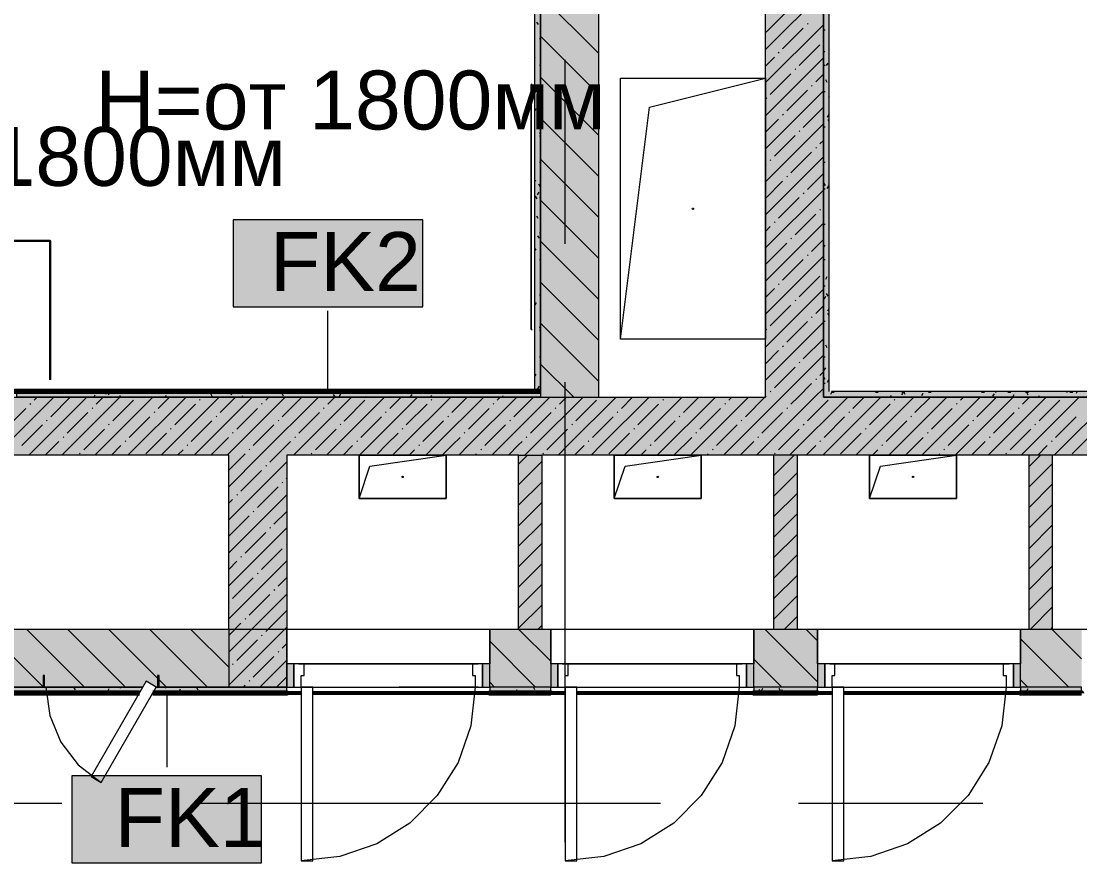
# Model space of a CAD drawing. Header units: millimetres. Extents: x -3817 to 677485, y -22715 to 103890.
# Drawn here: x 55028 to 58677, y 12205 to 15108 of the extents above; entities that cross this region are included whole.
import ezdxf

# ---------------------------------------------------------------- set-up
doc = ezdxf.new("R2010")
doc.units = ezdxf.units.MM
doc.layers.add('PDF _Геометрия', color=7, linetype='Continuous', true_color=0x1d1d1d)
doc.layers.add('PDF _Сплошная заливка', color=7, linetype='Continuous', true_color=0xffffff)
doc.layers.add('PDF _Текст', color=7, linetype='Continuous')
doc.styles.add('PDF GOST-Common', font='arial.ttf')

msp = doc.modelspace()

# ---------------------------------------------------------------- hatches: boundary and pattern name
at = {"layer": 'PDF _Сплошная заливка', "transparency": 33554559}
h = msp.add_hatch(color=256, dxfattribs=at)
h.paths.add_polyline_path([(57813.3, 13811.3), (57813.3, 17815.1), (57801.3, 17815.1), (57801.3, 17785.1), (57793.3, 17785.1), (57793.3, 13811.3)], flags=0)
h.paths.add_polyline_path([(57813.3, 18915.1), (57813.3, 20491.3), (57793.3, 20491.3), (57793.6, 18945.1), (57801.3, 18945.1), (57801.3, 18915.1)], flags=0)
h = msp.add_hatch(color=256, dxfattribs=at)
h.paths.add_polyline_path([(56742.5, 13611.3), (60403.3, 13611.3), (60403.3, 13811.3), (57203.2, 13811.3), (57203.2, 13646.4), (56143.2, 13646.4), (56143.2, 13811.3), (55003.3, 13811.3), (55003.3, 13611.3), (56330.8, 13611.3)], flags=0)
h.paths.add_polyline_path([(53951.9, 13611.3), (54403.3, 13611.3), (54403.3, 13811.3), (53951.9, 13811.3)], flags=0)
for points in [[(56818.5, 13811.3), (56818.5, 13831.3), (56143.2, 13831.3), (56143.2, 13811.3), (56330.8, 13811.3)], [(55743.3, 12811.3), (55943.3, 12811.3), (55943.3, 13611.3), (55743.3, 13611.3), (55743.3, 12891.4)], [(56742.5, 13011.4), (56822.5, 13011.4), (56822.5, 13611.3), (56742.5, 13611.3), (56742.5, 13450.1)], [(57622.5, 13011.4), (57702.5, 13011.4), (57702.5, 13611.3), (57622.5, 13611.3), (57622.5, 13450.1)], [(58502.5, 13011.4), (58582.5, 13011.4), (58582.5, 13611.3), (58502.5, 13611.3), (58502.5, 13450.1)]]:
    msp.add_hatch(color=256, dxfattribs=at).paths.add_polyline_path(points)
h = msp.add_hatch(color=256, dxfattribs=at)
h.paths.add_polyline_path([(58473.3, 12811.3), (58683.3, 12811.3), (58683.3, 13011.4), (58473.3, 13011.4), (58473.3, 12891.4)], flags=0)
h.paths.add_polyline_path([(55103.3, 12811.3), (55103.3, 12851.3), (55108.3, 12851.3), (55108.3, 12811.3), (55447.1, 12811.3), (55458.6, 12831.3), (55493.3, 12811.3), (55498.3, 12811.3), (55498.3, 12851.3), (55503.3, 12851.3), (55503.3, 12811.3), (55743.3, 12811.3), (55743.3, 13011.4), (52153.3, 13011.4), (52153.3, 12811.3), (53362, 12811.3)], flags=0)
h.paths.add_polyline_path([(56853.3, 12811.3), (56853.3, 13011.4), (56643.3, 13011.4), (56643.3, 12811.3)], flags=0)
h.paths.add_polyline_path([(57553.3, 12811.3), (57773.3, 12811.3), (57773.3, 13011.4), (57553.3, 13011.4), (57553.3, 12891.4)], flags=0)
h = msp.add_hatch(color=256, dxfattribs=at)
h.paths.add_polyline_path([(56643.3, 12791.4), (56853.3, 12791.4), (56853.3, 12811.3), (56643.3, 12811.3)], flags=0)
h.paths.add_polyline_path([(53362, 12791.4), (55435.5, 12791.4), (55447.1, 12811.3), (51953.3, 12811.3), (51953.3, 12791.4)], flags=0)
h.paths.add_polyline_path([(55943.3, 12791.4), (55943.3, 12811.3), (55493.3, 12811.3), (55481.7, 12791.4), (55493.3, 12791.4)], flags=0)
h.paths.add_polyline_path([(57553.3, 12791.4), (57773.3, 12791.4), (57773.3, 12811.3), (57553.3, 12811.3)], flags=0)
h.paths.add_polyline_path([(61403.3, 12791.4), (61403.3, 12811.3), (61353.3, 12811.3), (61341.7, 12791.4), (61353.3, 12791.4)], flags=0)
h.paths.add_polyline_path([(58683.3, 12791.4), (58683.3, 12811.3), (58473.3, 12811.3), (58473.3, 12791.4)], flags=0)
h.paths.add_polyline_path([(61295.5, 12791.4), (61307.1, 12811.3), (59383.3, 12811.3), (59383.3, 12791.4), (61128.6, 12791.4)], flags=0)

# ---------------------------------------------------------------- linework, layer by layer
at = {"layer": 'PDF _Геометрия', "color": 9, "lineweight": 9, "true_color": 0xc0c0c0}
for points in [[(55003.3, 13811.3), (56143.2, 13811.3), (56818.5, 13811.3), (56143.2, 13811.3), (55013.3, 13811.3), (55013.3, 13831.3), (56143.2, 13831.3), (56798.5, 13831.3), (56798.5, 16326.3), (56798.5, 17715.1), (56798.5, 17735.1), (57573.3, 17735.1), (57573.3, 17815.1), (57585.3, 17815.1)], [(66383.3, 13811.3), (61003.3, 13811.3), (61003.3, 13831.3), (61003.3, 14211.3), (60403.3, 14211.3), (60403.3, 13831.3), (60403.3, 13811.3), (57813.3, 13811.3), (57793.3, 13811.3), (57793.3, 17785.1), (57793.3, 17731.3), (57593.3, 17731.3), (57593.3, 17785.1), (57593.3, 17731.3), (57793.3, 17731.3), (57793.3, 13811.3), (60403.3, 13811.3), (60403.3, 13611.3), (59583.3, 13611.3), (59583.3, 13011.4), (60803.3, 13011.4), (60803.3, 13611.3)], [(60375.3, 13831.3), (57821.3, 13831.3)], [(55435.5, 12791.4), (51953.3, 12791.4), (51933.3, 12791.4), (51933.3, 13250.9), (51933.3, 13601.4), (51953.3, 13601.4), (51953.3, 13250.9), (51953.3, 13611.3), (50511.2, 13611.3)], [(58683.3, 12811.3), (58473.3, 12811.3), (58473.3, 13011.4), (58502.5, 13011.4), (58502.5, 13611.3), (57702.5, 13611.3), (57702.5, 13011.4), (57773.3, 13011.4), (57773.3, 12811.3), (57553.3, 12811.3), (57553.3, 13011.4), (57622.5, 13011.4), (57622.5, 13611.3), (56822.5, 13611.3), (56822.5, 13011.4), (56853.3, 13011.4), (56853.3, 12811.3), (56643.3, 12811.3), (56643.3, 13011.4), (56742.5, 13011.4), (56742.5, 13611.3), (55943.3, 13611.3), (55943.3, 13011.4), (55943.3, 12891.4)], [(59383.3, 13611.3), (58582.5, 13611.3), (58582.5, 13011.4), (58683.3, 13011.4)], [(55103.3, 13011.4), (55503.3, 13011.4)], [(55481.7, 12791.4), (55943.3, 12791.4), (55943.3, 12811.3), (55493.3, 12811.3), (55743.3, 12811.3), (55943.3, 12811.3), (55943.3, 13011.4), (56643.3, 13011.4), (56643.3, 12891.4)], [(56853.3, 12891.4), (56853.3, 13011.4), (57553.3, 13011.4), (57553.3, 12891.4)], [(57773.3, 12891.4), (57773.3, 13011.4), (58473.3, 13011.4), (58473.3, 12891.4)], [(56593.3, 12811.3), (56330.8, 12811.3)]]:
    msp.add_lwpolyline(points, dxfattribs=at)
at = {"layer": 'PDF _Геометрия', "color": 7, "lineweight": 9}
for points in [[(57813.3, 13831.3), (57813.3, 17815.1)], [(56818.5, 13832.3), (56818.5, 16326.3), (56818.5, 13831.3), (56818.5, 13811.3), (57018.5, 13811.3)], [(57093.3, 14011.3), (57193.3, 14811.3), (57593.3, 14911.3)], [(56785.5, 14044.9), (56785.5, 14889.9), (56785.5, 14044.9)], [(56785.5, 14074.9), (56785.5, 14859.9), (56785.5, 14074.9)], [(56085.3, 13831.8), (56085.3, 14108.6)], [(56789.5, 14044.9), (56785.5, 14044.9), (56789.5, 14044.9)], [(56192.5, 13461.3), (56230, 13573.8), (56492.5, 13611.3)], [(56742.5, 13611.3), (56822.5, 13611.3)], [(57072.5, 13461.3), (57110, 13573.8), (57372.5, 13611.3)], [(57702.5, 13611.3), (57622.5, 13611.3)], [(57952.5, 13461.3), (57990, 13573.8), (58252.5, 13611.3)], [(58582.5, 13611.3), (58502.5, 13611.3)], [(55743.3, 13011.4), (55743.3, 12811.3)], [(56742.5, 13011.4), (56822.5, 13011.4)], [(57622.5, 13011.4), (57702.5, 13011.4)], [(58502.5, 13011.4), (58582.5, 13011.4)], [(55529.4, 12790.8), (55529.4, 12535)]]:
    msp.add_lwpolyline(points, dxfattribs=at)
at = {"layer": 'PDF _Геометрия', "color": 9, "lineweight": 9, "true_color": 0xc0c0c0}
for points in [[(57018.5, 16326.3), (57018.5, 13811.3), (57203.2, 13811.3), (57593.3, 13811.3), (57593.3, 17531.3), (57018.5, 17531.3)], [(55743.3, 13011.4), (55743.3, 13611.3), (54603.3, 13611.3), (54603.3, 13011.4)], [(55447.1, 12811.3), (51953.3, 12811.3), (51953.3, 13250.9), (51953.3, 12811.3), (52153.3, 12811.3)], [(56853.3, 12811.3), (56643.3, 12811.3), (56643.3, 12791.4), (56853.3, 12791.4)], [(57773.3, 12811.3), (57553.3, 12811.3), (57553.3, 12791.4), (57773.3, 12791.4)], [(58683.3, 12811.3), (58473.3, 12811.3), (58473.3, 12791.4), (58683.3, 12791.4)]]:
    msp.add_lwpolyline(points, close=True, dxfattribs=at)
at = {"layer": 'PDF _Геометрия', "lineweight": 9}
for points in [[(57018.5, 14998.2), (56818.5, 15198.2)], [(57593.3, 15010.2), (57793.3, 15210.2)], [(57595.8, 15069.8), (57667.1, 15141.1)], [(57593.3, 14896.2), (57793.3, 15096.2)], [(57652.8, 15012.8), (57724.1, 15084)], [(57738.3, 15098.3), (57740.7, 15100.7)], [(57018.5, 14856.8), (56818.5, 15056.8)], [(57638.5, 14998.5), (57640.9, 15000.9)], [(57709.8, 14955.7), (57781.1, 15027)], [(57593.3, 14953.2), (57624.3, 14984.2)], [(57593.3, 14782.1), (57793.3, 14982.1)], [(57610, 14855.9), (57681.3, 14927.2)], [(57695.6, 14941.5), (57697.9, 14943.8)], [(57018.5, 14715.4), (56818.5, 14915.4)], [(57766.9, 14898.7), (57793.3, 14925.1)], [(57593.3, 14668.1), (57793.3, 14868.1)], [(57667.1, 14798.9), (57738.3, 14870.2)], [(57752.6, 14884.5), (57755, 14886.8)], [(57595.8, 14841.7), (57598.2, 14844.1)], [(57652.8, 14784.7), (57655.2, 14787)], [(57724.1, 14741.9), (57793.3, 14811.1)], [(57018.5, 14574), (56818.5, 14774)], [(57593.3, 14725.1), (57638.5, 14770.4)], [(57593.3, 14554), (57793.3, 14754)], [(57624.3, 14642.1), (57695.6, 14713.4)], [(57709.8, 14727.6), (57712.2, 14730)], [(57766.9, 14670.6), (57769.2, 14673)], [(57781.1, 14684.9), (57793.3, 14697)], [(57593.3, 14440), (57793.3, 14640)], [(57681.3, 14585.1), (57752.6, 14656.4)], [(57018.5, 14432.6), (56818.5, 14632.6)], [(57593.3, 14611.1), (57595.8, 14613.6)], [(57610, 14627.8), (57612.4, 14630.2)], [(57667.1, 14570.8), (57669.4, 14573.2)], [(57738.3, 14528), (57793.3, 14583)], [(57593.3, 14497), (57652.8, 14556.6)], [(57593.3, 14325.9), (57793.3, 14525.9)], [(57018.5, 14291.1), (56818.5, 14491.1)], [(57638.5, 14428.3), (57709.8, 14499.5)], [(57724.1, 14513.8), (57726.5, 14516.2)], [(57781.1, 14456.8), (57783.5, 14459.1)], [(57624.3, 14414), (57626.7, 14416.4)], [(57695.6, 14371.2), (57766.9, 14442.5)], [(57593.3, 14211.9), (57793.3, 14411.9)], [(57593.3, 14383), (57610, 14399.7)], [(57018.5, 14149.7), (56818.5, 14349.7)], [(57595.8, 14271.4), (57667.1, 14342.7)], [(57681.3, 14357), (57683.7, 14359.3)], [(57752.6, 14314.2), (57793.3, 14354.9)], [(57593.3, 14097.8), (57793.3, 14297.8)], [(57652.8, 14214.4), (57724.1, 14285.7)], [(57738.3, 14299.9), (57740.7, 14302.3)], [(57018.5, 14008.3), (56818.5, 14208.3)], [(57638.5, 14200.2), (57640.9, 14202.5)], [(57709.8, 14157.4), (57781.1, 14228.7)], [(57593.3, 14154.9), (57624.3, 14185.9)], [(57593.3, 13983.8), (57793.3, 14183.8)], [(57610, 14057.6), (57681.3, 14128.9)], [(57695.6, 14143.1), (57697.9, 14145.5)], [(57766.9, 14100.4), (57793.3, 14126.8)], [(57752.6, 14086.1), (57755, 14088.5)], [(57018.5, 13866.9), (56818.5, 14066.9)], [(57593.3, 13869.7), (57793.3, 14069.7)], [(57667.1, 14000.6), (57738.3, 14071.9)], [(57595.8, 14043.3), (57598.2, 14045.7)], [(57652.8, 13986.3), (57655.2, 13988.7)], [(57724.1, 13943.5), (57793.3, 14012.7)], [(57448.9, 13611.3), (57648.9, 13811.3), (57793.3, 13955.7)], [(57593.3, 13926.8), (57638.5, 13972.1)], [(56932.6, 13811.3), (56818.5, 13925.4)], [(57624.3, 13843.8), (57695.6, 13915)], [(57709.8, 13929.3), (57712.2, 13931.7)], [(57766.9, 13872.3), (57769.2, 13874.6)], [(57781.1, 13886.5), (57793.3, 13898.7)], [(57563, 13611.3), (57763, 13811.3), (57793.3, 13841.6)], [(57610, 13829.5), (57612.4, 13831.9)], [(57681.3, 13786.7), (57705.9, 13811.3), (57752.6, 13858)], [(54939.8, 13611.3), (55003.3, 13674.8), (55139.8, 13811.3)], [(55053.9, 13611.3), (55253.9, 13811.3)], [(55072.4, 13801), (55082.8, 13811.3)], [(55129.5, 13744), (55196.9, 13811.3)], [(55167.9, 13611.3), (55367.9, 13811.3)], [(55282, 13611.3), (55482, 13811.3)], [(55286.3, 13786.7), (55310.9, 13811.3)], [(55343.3, 13729.7), (55414.6, 13801)], [(55396, 13611.3), (55596, 13811.3)], [(55500.1, 13772.5), (55539, 13811.3)], [(55510.1, 13611.3), (55710.1, 13811.3)], [(55624.1, 13611.3), (55824.1, 13811.3)], [(55642.7, 13801), (55645.1, 13803.4)], [(55714, 13758.2), (55767.1, 13811.3)], [(55738.2, 13611.3), (55938.2, 13811.3)], [(55743.3, 13502.4), (55852.2, 13611.3), (56052.2, 13811.3)], [(55870.8, 13801), (55881.2, 13811.3)], [(55927.8, 13744), (55995.2, 13811.3)], [(55966.3, 13611.3), (56143.2, 13788.3), (56166.3, 13811.3)], [(56080.3, 13611.3), (56143.2, 13674.3), (56280.3, 13811.3)], [(56084.6, 13786.7), (56109.2, 13811.3)], [(56141.7, 13729.7), (56143.2, 13731.3), (56212.9, 13801)], [(56194.4, 13611.3), (56229.4, 13646.4), (56394.4, 13811.3)], [(56298.5, 13772.5), (56337.3, 13811.3)], [(56308.4, 13611.3), (56343.4, 13646.4), (56508.4, 13811.3)], [(56422.5, 13611.3), (56457.5, 13646.4), (56622.5, 13811.3)], [(56441, 13801), (56443.4, 13803.4)], [(56512.3, 13758.2), (56565.4, 13811.3)], [(56536.5, 13611.3), (56571.5, 13646.4), (56736.5, 13811.3)], [(56650.6, 13611.3), (56685.6, 13646.4), (56850.6, 13811.3)], [(56669.1, 13801), (56679.5, 13811.3)], [(56726.2, 13744), (56793.5, 13811.3)], [(56764.6, 13611.3), (56799.6, 13646.4), (56964.6, 13811.3)], [(56878.7, 13611.3), (56913.7, 13646.4), (57078.7, 13811.3)], [(56883, 13786.7), (56907.6, 13811.3)], [(56940, 13729.7), (57011.3, 13801)], [(56992.7, 13611.3), (57027.7, 13646.4), (57192.7, 13811.3)], [(57096.8, 13772.5), (57135.7, 13811.3)], [(57106.8, 13611.3), (57141.8, 13646.4), (57203.2, 13707.8), (57306.8, 13811.3)], [(57220.8, 13611.3), (57420.8, 13811.3)], [(57239.4, 13801), (57241.7, 13803.4)], [(57310.7, 13758.2), (57363.8, 13811.3)], [(57334.9, 13611.3), (57534.9, 13811.3)], [(57467.5, 13801), (57477.8, 13811.3)], [(57524.5, 13744), (57591.9, 13811.3)], [(57593.3, 13812.7), (57595.8, 13815.2)], [(57677, 13611.3), (57877, 13811.3)], [(57738.3, 13729.7), (57809.6, 13801)], [(57791.1, 13611.3), (57991.1, 13811.3)], [(57895.2, 13772.5), (57934, 13811.3)], [(57905.1, 13611.3), (58105.1, 13811.3)], [(58019.2, 13611.3), (58219.2, 13811.3)], [(58037.7, 13801), (58040.1, 13803.4)], [(58109, 13758.2), (58162.1, 13811.3)], [(58133.2, 13611.3), (58333.2, 13811.3)], [(58247.3, 13611.3), (58447.3, 13811.3)], [(58265.8, 13801), (58276.2, 13811.3)], [(58322.8, 13744), (58390.2, 13811.3)], [(58361.3, 13611.3), (58561.3, 13811.3)], [(58475.4, 13611.3), (58675.4, 13811.3)], [(58479.7, 13786.7), (58504.3, 13811.3)], [(58536.7, 13729.7), (58608, 13801)], [(58589.4, 13611.3), (58789.4, 13811.3)], [(54972.6, 13701.2), (55003.3, 13731.8), (55043.9, 13772.5)], [(55058.2, 13786.7), (55060.6, 13789.1)], [(55272, 13772.5), (55274.4, 13774.8)], [(55485.9, 13758.2), (55488.2, 13760.6)], [(55557.2, 13715.4), (55628.4, 13786.7)], [(55771, 13701.2), (55842.3, 13772.5)], [(55856.5, 13786.7), (55858.9, 13789.1)], [(56070.4, 13772.5), (56072.7, 13774.8)], [(56284.2, 13758.2), (56286.6, 13760.6)], [(56355.5, 13715.4), (56426.8, 13786.7)], [(56569.3, 13701.2), (56640.6, 13772.5)], [(56654.9, 13786.7), (56657.2, 13789.1)], [(56868.7, 13772.5), (56871.1, 13774.8)], [(57082.6, 13758.2), (57084.9, 13760.6)], [(57153.8, 13715.4), (57203.2, 13764.8), (57225.1, 13786.7)], [(57367.7, 13701.2), (57439, 13772.5)], [(57453.2, 13786.7), (57455.6, 13789.1)], [(57667.1, 13772.5), (57669.4, 13774.8)], [(57880.9, 13758.2), (57883.3, 13760.6)], [(57952.2, 13715.4), (58023.5, 13786.7)], [(58166, 13701.2), (58237.3, 13772.5)], [(58251.6, 13786.7), (58253.9, 13789.1)], [(58465.4, 13772.5), (58467.8, 13774.8)], [(55115.2, 13729.7), (55117.6, 13732.1)], [(55186.5, 13686.9), (55257.8, 13758.2)], [(55400.3, 13672.7), (55471.6, 13744)], [(55614.2, 13658.4), (55685.5, 13729.7)], [(55699.7, 13744), (55702.1, 13746.3)], [(55913.6, 13729.7), (55915.9, 13732.1)], [(55984.8, 13686.9), (56056.1, 13758.2)], [(56198.7, 13672.7), (56270, 13744)], [(56412.5, 13658.4), (56483.8, 13729.7)], [(56498.1, 13744), (56500.4, 13746.3)], [(56711.9, 13729.7), (56714.3, 13732.1)], [(56783.2, 13686.9), (56854.5, 13758.2)], [(56997, 13672.7), (57068.3, 13744)], [(57210.9, 13658.4), (57282.1, 13729.7)], [(57296.4, 13744), (57298.8, 13746.3)], [(57510.2, 13729.7), (57512.6, 13732.1)], [(57581.5, 13686.9), (57652.8, 13758.2)], [(57795.4, 13672.7), (57866.6, 13744)], [(58009.2, 13658.4), (58080.5, 13729.7)], [(58094.7, 13744), (58097.1, 13746.3)], [(58308.6, 13729.7), (58311, 13732.1)], [(58379.9, 13686.9), (58451.1, 13758.2)], [(58593.7, 13672.7), (58665, 13744)], [(55029.7, 13644.2), (55101, 13715.4)], [(55243.5, 13629.9), (55314.8, 13701.2)], [(55329.1, 13715.4), (55331.4, 13717.8)], [(55457.4, 13615.7), (55528.6, 13686.9)], [(55542.9, 13701.2), (55545.3, 13703.6)], [(55756.7, 13686.9), (55759.1, 13689.3)], [(55828, 13644.2), (55899.3, 13715.4)], [(56041.9, 13629.9), (56113.1, 13701.2)], [(56127.4, 13715.4), (56129.8, 13717.8)], [(56255.7, 13615.7), (56286.4, 13646.4), (56327, 13686.9)], [(56341.2, 13701.2), (56343.6, 13703.6)], [(56555.1, 13686.9), (56557.5, 13689.3)], [(56626.4, 13644.2), (56628.5, 13646.4), (56697.6, 13715.4)], [(56840.2, 13629.9), (56856.6, 13646.4), (56911.5, 13701.2)], [(56925.7, 13715.4), (56928.1, 13717.8)], [(57054, 13615.7), (57084.7, 13646.4), (57125.3, 13686.9)], [(57139.6, 13701.2), (57142, 13703.6)], [(57353.4, 13686.9), (57355.8, 13689.3)], [(57424.7, 13644.2), (57496, 13715.4)], [(57638.5, 13629.9), (57709.8, 13701.2)], [(57724.1, 13715.4), (57726.5, 13717.8)], [(57852.4, 13615.7), (57923.7, 13686.9)], [(57937.9, 13701.2), (57940.3, 13703.6)], [(58151.8, 13686.9), (58154.1, 13689.3)], [(58223.1, 13644.2), (58294.3, 13715.4)], [(58436.9, 13629.9), (58508.2, 13701.2)], [(58522.4, 13715.4), (58524.8, 13717.8)], [(58650.7, 13615.7), (58722, 13686.9)], [(55110.9, 13611.3), (55158, 13658.4)], [(55172.2, 13672.7), (55174.6, 13675)], [(55386.1, 13658.4), (55388.4, 13660.8)], [(55681.2, 13611.3), (55742.5, 13672.7)], [(55885, 13587.1), (55909.2, 13611.3), (55956.3, 13658.4)], [(55970.6, 13672.7), (55973, 13675)], [(56184.4, 13658.4), (56186.8, 13660.8)], [(56479.5, 13611.3), (56514.5, 13646.4), (56540.8, 13672.7)], [(56707.6, 13611.3), (56742.6, 13646.4), (56754.7, 13658.4)], [(56768.9, 13672.7), (56771.3, 13675)], [(56982.8, 13658.4), (56985.1, 13660.8)], [(57277.8, 13611.3), (57339.2, 13672.7)], [(57505.9, 13611.3), (57553, 13658.4)], [(57567.3, 13672.7), (57569.6, 13675)], [(57781.1, 13658.4), (57783.5, 13660.8)], [(58076.2, 13611.3), (58137.5, 13672.7)], [(58304.3, 13611.3), (58351.4, 13658.4)], [(58365.6, 13672.7), (58368, 13675)], [(58579.5, 13658.4), (58581.8, 13660.8)], [(55229.3, 13615.7), (55231.6, 13618)], [(55339, 13611.3), (55371.8, 13644.2)], [(55567.1, 13611.3), (55585.7, 13629.9)], [(55599.9, 13644.2), (55602.3, 13646.5)], [(55743.3, 13559.4), (55795.2, 13611.3), (55799.5, 13615.7)], [(55813.8, 13629.9), (55816.1, 13632.3)], [(56027.6, 13615.7), (56030, 13618)], [(56137.3, 13611.3), (56170.2, 13644.2)], [(56365.4, 13611.3), (56384, 13629.9)], [(56398.3, 13644.2), (56400.4, 13646.4), (56400.6, 13646.5)], [(56593.5, 13611.3), (56597.9, 13615.7)], [(56612.1, 13629.9), (56614.5, 13632.3)], [(56825.9, 13615.7), (56828.3, 13618)], [(56935.7, 13611.3), (56968.5, 13644.2)], [(57163.8, 13611.3), (57182.4, 13629.9)], [(57196.6, 13644.2), (57198.8, 13646.4), (57199, 13646.5)], [(57391.9, 13611.3), (57396.2, 13615.7)], [(57410.5, 13629.9), (57412.8, 13632.3)], [(57624.3, 13615.7), (57626.7, 13618)], [(57734, 13611.3), (57766.9, 13644.2)], [(57962.1, 13611.3), (57980.7, 13629.9)], [(57995, 13644.2), (57997.3, 13646.5)], [(58190.2, 13611.3), (58194.5, 13615.7)], [(58208.8, 13629.9), (58211.2, 13632.3)], [(58422.6, 13615.7), (58425, 13618)], [(58532.4, 13611.3), (58565.2, 13644.2)], [(55743.3, 13388.3), (55943.3, 13588.3)], [(56742.5, 13580), (56773.8, 13611.3)], [(56742.5, 13509.3), (56822.5, 13589.3)], [(57622.5, 13540.8), (57693.1, 13611.3)], [(58502.5, 13572.3), (58541.6, 13611.3)], [(58502.5, 13501.5), (58582.5, 13581.5)], [(55785.2, 13487.3), (55856.5, 13558.6)], [(55870.8, 13572.9), (55873.2, 13575.3)], [(57622.5, 13470.1), (57702.5, 13550.1)], [(55927.8, 13515.9), (55930.2, 13518.2)], [(55942.1, 13530.1), (55943.3, 13531.3)], [(56742.5, 13438.6), (56822.5, 13518.6)], [(58502.5, 13430.8), (58582.5, 13510.8)], [(55743.3, 13274.3), (55943.3, 13474.3)], [(55771, 13473.1), (55773.4, 13475.5)], [(55842.3, 13430.3), (55913.6, 13501.6)], [(57622.5, 13399.4), (57702.5, 13479.4)], [(55743.3, 13445.4), (55756.7, 13458.8)], [(56742.5, 13367.9), (56822.5, 13447.9)], [(58502.5, 13360.1), (58582.5, 13440.1)], [(55743.3, 13331.3), (55813.8, 13401.8)], [(55828, 13416.1), (55830.4, 13418.4)], [(55899.3, 13373.3), (55943.3, 13417.3)], [(57622.5, 13328.6), (57702.5, 13408.6)], [(55743.3, 13160.2), (55943.3, 13360.2)], [(55885, 13359), (55887.4, 13361.4)], [(56742.5, 13297.2), (56822.5, 13377.2)], [(58502.5, 13289.4), (58582.5, 13369.4)], [(55799.5, 13273.5), (55870.8, 13344.8)], [(57622.5, 13257.9), (57702.5, 13337.9)], [(55856.5, 13216.5), (55927.8, 13287.8)], [(55942.1, 13302), (55943.3, 13303.2)], [(56742.5, 13226.5), (56822.5, 13306.5)], [(58502.5, 13218.7), (58582.5, 13298.7)], [(55785.2, 13259.3), (55787.6, 13261.6)], [(57622.5, 13187.2), (57702.5, 13267.2)], [(55743.3, 13046.2), (55943.3, 13246.2)], [(55743.3, 13217.3), (55771, 13245)], [(56742.5, 13155.8), (56822.5, 13235.8)], [(58502.5, 13148), (58582.5, 13228)], [(55756.7, 13116.7), (55828, 13188)], [(55842.3, 13202.2), (55844.6, 13204.6)], [(55913.6, 13159.5), (55943.3, 13189.2)], [(57622.5, 13116.5), (57702.5, 13196.5)], [(55899.3, 13145.2), (55901.7, 13147.6)], [(56742.5, 13085), (56822.5, 13165)], [(58502.5, 13077.3), (58582.5, 13157.3)], [(55743.3, 12932.1), (55943.3, 13132.1)], [(55743.3, 13103.2), (55744.9, 13104.8)], [(55813.8, 13059.7), (55885, 13130.9)], [(57622.5, 13045.8), (57702.5, 13125.8)], [(55870.8, 13002.6), (55942.1, 13073.9)], [(56742.5, 13014.3), (56822.5, 13094.3)], [(58507.3, 13011.4), (58582.5, 13086.6)], [(55743.3, 12989.2), (55785.2, 13031.2)], [(55799.5, 13045.4), (55801.9, 13047.8)], [(57658.8, 13011.4), (57702.5, 13055.1)], [(55103.3, 12812.3), (54904.2, 13011.4)], [(55245.6, 12811.3), (55045.6, 13011.4)], [(55387, 12811.3), (55187, 13011.4)], [(55498.3, 12841.5), (55328.5, 13011.4)], [(55669.9, 12811.3), (55469.9, 13011.4)], [(55743.3, 12879.4), (55611.3, 13011.4)], [(55743.3, 12818.1), (55943.3, 13018.1)], [(56853.3, 12900.8), (56742.7, 13011.4)], [(56810.2, 13011.4), (56822.5, 13023.6)], [(57773.3, 12829.3), (57591.2, 13011.4)], [(57773.3, 12970.7), (57732.6, 13011.4)], [(58578, 13011.4), (58582.5, 13015.9)], [(58683.3, 12909.2), (58581.1, 13011.4)], [(55771, 12902.8), (55842.3, 12974.1)], [(55856.5, 12988.4), (55858.9, 12990.8)], [(55927.8, 12945.6), (55943.3, 12961.1)], [(56801.2, 12811.3), (56643.3, 12969.3)], [(58639.7, 12811.3), (58473.3, 12977.8)], [(55913.6, 12931.4), (55915.9, 12933.7)], [(55756.7, 12888.6), (55759.1, 12891)], [(55828, 12845.8), (55899.3, 12917.1)], [(55850.6, 12811.3), (55943.3, 12904)], [(57649.8, 12811.3), (57553.3, 12907.9)], [(55907.6, 12811.3), (55943.3, 12847)], [(55528.5, 12811.3), (55503.3, 12836.5)], [(55793.5, 12811.3), (55799.5, 12817.3)], [(55813.8, 12831.6), (55816.1, 12833.9)], [(56659.8, 12811.3), (56643.3, 12827.9)], [(58498.3, 12811.3), (58473.3, 12836.4)]]:
    msp.add_lwpolyline(points, dxfattribs=at)
at = {"layer": 'PDF _Геометрия', "color": 253, "lineweight": 9, "true_color": 0x9b9b9b}
for points in [[(56811, 15096.6), (56806, 15105.3)], [(57793.3, 15078.7), (57799.6, 15078.7)], [(56814.1, 15048.2), (56818.5, 15048.2)], [(57797.3, 15005.3), (57793.3, 14998.3)], [(56799.1, 14983.3), (56798.5, 14982.2)], [(57808.5, 14963.7), (57803.4, 14954.9)], [(56814.1, 14956.8), (56818.5, 14956.8)], [(57793.3, 14956.8), (57799.6, 14956.8)], [(57806.2, 14896.9), (57801.2, 14905.6)], [(56806.2, 14873.6), (56801.2, 14864.9)], [(57793.3, 14865.3), (57799.6, 14865.3)], [(56814.1, 14834.9), (56818.5, 14834.9)], [(57813.3, 14850), (57810.5, 14845.3)], [(56802.1, 14805.6), (56798.5, 14799.4)], [(57811.5, 14786), (57806.4, 14777.2)], [(56813.3, 14763.9), (56808.2, 14755.2)], [(57813.3, 14762.8), (57809.4, 14769.6)], [(56814.1, 14712.9), (56818.5, 14712.9)], [(56818.5, 14717.9), (56815.3, 14723.5)], [(57793.3, 14743.4), (57799.6, 14743.4)], [(56814.1, 14621.5), (56818.5, 14621.5)], [(57793.3, 14621.5), (57799.6, 14621.5)], [(56801, 14559.8), (56798.5, 14555.5)], [(56817.3, 14537.1), (56812.3, 14545.8)], [(57793.3, 14530.1), (57799.6, 14530.1)], [(57800.3, 14541.5), (57795.2, 14550.2)], [(57810.4, 14540.2), (57805.3, 14531.5)], [(56806.2, 14495.5), (56801.1, 14504.2)], [(56812.2, 14518.2), (56807.1, 14509.5)], [(56814.1, 14499.6), (56818.5, 14499.6)], [(56818.5, 14468.2), (56818.3, 14467.9)], [(56810.2, 14427.5), (56805.2, 14436.2)], [(57793.3, 14408.1), (57799.6, 14408.1)], [(56814.3, 14359.4), (56809.3, 14368.1)], [(56814.1, 14377.7), (56818.5, 14377.7)], [(56803.2, 14317.8), (56798.5, 14325.8)], [(57798.1, 14336.1), (57793.3, 14327.7)], [(56814.1, 14286.2), (56818.5, 14286.2)], [(57793.3, 14286.2), (57799.6, 14286.2)], [(57805.2, 14226.5), (57800.2, 14217.7)], [(56814.1, 14164.3), (56818.5, 14164.3)], [(57793.3, 14194.8), (57799.6, 14194.8)], [(57809.5, 14159.7), (57804.5, 14168.4)], [(56800.2, 14140.1), (56798.5, 14143)], [(56802.9, 14136.4), (56798.5, 14128.8)], [(57801.1, 14158.4), (57796.1, 14149.7)], [(57812.3, 14116.8), (57807.2, 14108.1)], [(57813.3, 14092.3), (57808.6, 14100.4)], [(56818.5, 14047.4), (56814.5, 14054.4)], [(57793.3, 14072.9), (57799.6, 14072.9)], [(56814.1, 14042.4), (56818.5, 14042.4)], [(57813.3, 14031.3), (57812.7, 14032.3)], [(57806.5, 13982), (57801.5, 13990.7)], [(56814.1, 13950.9), (56818.5, 13950.9)], [(57793.3, 13950.9), (57799.6, 13950.9)], [(57795.4, 13940.4), (57793.3, 13944)], [(57800, 13912.7), (57795, 13904)], [(56801.8, 13890.7), (56798.5, 13885)], [(57799.5, 13872.3), (57794.4, 13881)], [(57811.2, 13871), (57806.1, 13862.3)], [(56805.4, 13826.3), (56802.5, 13831.3), (56800.3, 13835)], [(56813, 13849), (56808, 13840.3)], [(57793.3, 13859.5), (57799.6, 13859.5)], [(55076.8, 13829), (55086.8, 13829)], [(55137.7, 13829), (55147.8, 13829)], [(55221.3, 13826.8), (55218.7, 13831.3)], [(55281.7, 13818), (55277.8, 13811.3)], [(55289.3, 13830.9), (55289.1, 13831.3)], [(55290.1, 13829), (55300.2, 13829)], [(55323.3, 13829.2), (55318.3, 13820.5)], [(55330.9, 13819.8), (55325.9, 13828.5)], [(55371, 13811.3), (55367.6, 13817.3)], [(55381.6, 13829), (55391.6, 13829)], [(55430.2, 13831.3), (55428, 13827.6)], [(55467, 13827.9), (55465, 13831.3)], [(55473, 13829), (55483.1, 13829)], [(55527.4, 13816.9), (55524.2, 13811.3)], [(55595.5, 13812.9), (55594.6, 13811.3)], [(55644.7, 13824.9), (55641, 13831.3)], [(55655.9, 13829), (55666, 13829)], [(55676.5, 13831.3), (55673.7, 13826.5)], [(55686.4, 13813.8), (55681.3, 13822.5)], [(55746.8, 13831.1), (55741.7, 13822.4)], [(55747.3, 13829), (55757.4, 13829)], [(55754.4, 13817.9), (55749.4, 13826.6)], [(55793.3, 13811.3), (55791, 13815.4)], [(55808.3, 13829), (55818.4, 13829)], [(55841.2, 13811.8), (55841, 13811.3)], [(55932.1, 13814.9), (55927.1, 13823.6)], [(55960.7, 13829), (55970.8, 13829)], [(56052.1, 13829), (56062.2, 13829)], [(56109.8, 13811.9), (56104.8, 13820.6)], [(56128.6, 13821.8), (56123.5, 13813.1)], [(56143.6, 13829), (56153.6, 13829)], [(56169.3, 13831.3), (56165.2, 13824.3)], [(56215.7, 13811.3), (56214.4, 13813.5)], [(56274.8, 13831.3), (56274.8, 13831.3)], [(56326.5, 13829), (56336.5, 13829)], [(56374.3, 13820.7), (56369.3, 13812)], [(56417.9, 13829), (56428, 13829)], [(56442.3, 13816.7), (56439.3, 13811.3)], [(56478.9, 13829), (56488.9, 13829)], [(56491.6, 13821.1), (56486.6, 13829.9)], [(56521.2, 13831.3), (56520.6, 13830.3)], [(56591.6, 13831.3), (56588.6, 13826.2)], [(56631.3, 13829), (56641.3, 13829)], [(56688.1, 13815.6), (56685.6, 13811.3)], [(56722.7, 13829), (56732.8, 13829)], [(56756.1, 13811.5), (56756, 13811.3)], [(56814.1, 13829), (56818.5, 13829)], [(57799.5, 13811.3), (57798.5, 13813)], [(57822.3, 13829.4), (57817.3, 13820.7)], [(57820, 13829), (57830, 13829)], [(57972.4, 13829), (57982.4, 13829)], [(58026.4, 13817.2), (58023.1, 13811.3)], [(58068.1, 13828.3), (58063, 13819.6)], [(58063.8, 13829), (58073.9, 13829)], [(58075.7, 13820.6), (58070.6, 13829.3)], [(58136.1, 13824.2), (58131.1, 13815.5)], [(58155.3, 13829), (58165.3, 13829)], [(58338.1, 13829), (58348.2, 13829)], [(58381.8, 13823.1), (58376.8, 13814.4)], [(58389.4, 13825.8), (58386.2, 13831.3)], [(58429.6, 13829), (58439.6, 13829)], [(58449.9, 13819.1), (58445.4, 13811.3)], [(58457.5, 13829.9), (58456.6, 13831.3)], [(58490.5, 13829), (58500.6, 13829)], [(58499.1, 13818.7), (58494.1, 13827.4)], [(58538.6, 13811.3), (58535.7, 13816.3)], [(58635.2, 13826.9), (58632.6, 13831.3)], [(58642.9, 13829), (58653, 13829)], [(58668.1, 13831.3), (58664.2, 13824.5)], [(55214.5, 12802.2), (55209.5, 12811)], [(55369.2, 12811.3), (55366.7, 12807.1)], [(55528.3, 12807.4), (55526, 12811.3)], [(55774, 12808.5), (55772.4, 12811.3)], [(55791.5, 12811.3), (55790.2, 12809)], [(56798.6, 12801.7), (56793.5, 12810.5)], [(55042.7, 12794.6), (55040.9, 12791.4)], [(55115.2, 12791.4), (55115, 12791.6)], [(55168.2, 12792.7), (55178.3, 12792.7)], [(55259.7, 12792.7), (55269.7, 12792.7)], [(55330.1, 12804.6), (55325.1, 12795.9)], [(55351.1, 12792.7), (55361.2, 12792.7)], [(55534.2, 12792.4), (55533.6, 12791.4)], [(55534, 12792.7), (55544, 12792.7)], [(55575.8, 12803.5), (55570.8, 12794.8)], [(55625.4, 12792.7), (55635.5, 12792.7)], [(55637.9, 12800.4), (55632.9, 12809.1)], [(55643.9, 12799.4), (55639.2, 12791.4)], [(55678.3, 12791.4), (55674.5, 12797.9)], [(55686.4, 12792.7), (55696.4, 12792.7)], [(55838.8, 12792.7), (55848.8, 12792.7)], [(55889.6, 12798.3), (55885.6, 12791.4)], [(55930.2, 12792.7), (55940.3, 12792.7)], [(56692.2, 12792.7), (56702.3, 12792.7)], [(56736.5, 12802.1), (56731.5, 12793.4)], [(56804.5, 12798.1), (56800.6, 12791.4)], [(57553.3, 12792.7), (57555.7, 12792.7)], [(57577.4, 12793.9), (57572.4, 12802.6)], [(57583.4, 12805.9), (57578.3, 12797.2)], [(57637.1, 12792.7), (57647.2, 12792.7)], [(57645.5, 12798), (57640.4, 12806.7)], [(57651.4, 12801.8), (57646.4, 12793.1)], [(57684.5, 12791.4), (57682.1, 12795.5)], [(57698.1, 12792.7), (57708.1, 12792.7)], [(58498.3, 12805.6), (58493.2, 12796.9)], [(58521, 12792.7), (58531.1, 12792.7)], [(58612.5, 12792.7), (58622.5, 12792.7)]]:
    msp.add_lwpolyline(points, dxfattribs=at)
at = {"layer": 'PDF _Геометрия', "color": 253, "lineweight": 9, "true_color": 0xaaaaaa}
for points in [[(56903.3, 14339.8), (56903.3, 14974.8)], [(56903.3, 12276), (56903.3, 13863.5)], [(55008.8, 13011.4), (56596.3, 13011.4)], [(57072.6, 13011.4), (57707.6, 13011.4)], [(58183.8, 13011.4), (59771.3, 13011.4)], [(55983.3, 12891.4), (56603.3, 12891.4), (55983.3, 12891.4)], [(56893.3, 12891.4), (57513.3, 12891.4), (56893.3, 12891.4)], [(57815.1, 12891.4), (58433.3, 12891.4), (57815.1, 12891.4)], [(55113.3, 12811.3), (55126.2, 12713), (55164.2, 12621.3), (55224.6, 12542.6), (55303.3, 12482.3)], [(56593.3, 12811.3), (56578.2, 12677.8), (56533.8, 12551), (56462.4, 12437.3), (56367.4, 12342.3), (56253.6, 12270.8), (56126.8, 12226.4), (55993.3, 12211.4)], [(55993.3, 12811.3), (56603.3, 12811.3), (56330.8, 12811.3)], [(56903.3, 12811.3), (57503.3, 12811.3), (57488.2, 12677.8), (57443.8, 12551), (57372.4, 12437.3), (57277.4, 12342.3), (57163.6, 12270.8), (57036.8, 12226.4), (56903.3, 12211.4)], [(57823.3, 12811.3), (58423.3, 12811.3), (58408.2, 12677.8), (58363.8, 12551), (58292.4, 12437.3), (58197.4, 12342.3), (58083.6, 12270.8), (57956.8, 12226.4), (57823.3, 12211.4)], [(54532.6, 12411.3), (55167.6, 12411.3)], [(55643.8, 12411.3), (57231.3, 12411.3)], [(57707.6, 12411.3), (58342.6, 12411.3)]]:
    msp.add_lwpolyline(points, dxfattribs=at)
at = {"layer": 'PDF _Геометрия', "color": 7, "lineweight": 9}
for points in [[(57593.3, 14911.3), (57593.3, 14011.3), (57093.3, 14011.3), (57093.3, 14911.3)], [(56789.5, 14889.9), (56785.5, 14889.9)], [(56411.9, 14422.5), (55758.7, 14422.5), (55758.7, 14122.5), (56411.9, 14122.5)], [(56492.5, 13611.3), (56492.5, 13461.3), (56192.5, 13461.3), (56192.5, 13611.3)], [(56492.5, 13611.3), (56192.5, 13611.3), (56192.5, 13461.3), (56492.5, 13461.3)], [(57372.5, 13611.3), (57073, 13611.3), (57372.5, 13611.3), (57372.5, 13461.3), (57072.5, 13461.3), (57072.5, 13611.3), (57072.5, 13461.3), (57372.5, 13461.3)], [(58252.5, 13611.3), (58252.5, 13461.3), (57952.5, 13461.3), (57952.5, 13611.3)], [(58252.5, 13611.3), (57952.5, 13611.3), (57952.5, 13461.3), (58252.5, 13461.3)], [(55855.9, 12504.9), (55202.8, 12504.9), (55202.8, 12204.9), (55855.9, 12204.9)]]:
    msp.add_lwpolyline(points, close=True, dxfattribs=at)
at = {"layer": 'PDF _Геометрия', "color": 231, "lineweight": 30, "true_color": 0xff80c0}
msp.add_lwpolyline([(54287.4, 13870.9), (54287.4, 14350.9), (55127.4, 14350.9), (55127.4, 13870.9)], dxfattribs=at)
at = {"layer": 'PDF _Геометрия', "color": 96, "lineweight": 70, "true_color": 0x008000}
msp.add_lwpolyline([(56818.5, 13831.3), (56143.2, 13831.3), (55007.3, 13831.3), (55007.3, 13832.3), (56143.2, 13832.3), (56818.5, 13832.3)], dxfattribs=at)
at = {"layer": 'PDF _Геометрия', "color": 96, "lineweight": 9, "true_color": 0x008000}
msp.add_lwpolyline([(56818.5, 13831.3), (56818.5, 13832.3)], dxfattribs=at)
at = {"layer": 'PDF _Геометрия', "color": 231, "lineweight": 70, "true_color": 0xff80c0}
for points in [[(55435, 12790.4), (51932.3, 12790.4), (51932.3, 12791.4), (51932.3, 13250.9), (51932.3, 13601.4), (51933.3, 13601.4), (51933.3, 13250.9), (51933.3, 12791.4), (55435.5, 12791.4)], [(55481.7, 12791.4), (55943.3, 12791.4), (55943.3, 12790.4), (55481.1, 12790.4)]]:
    msp.add_lwpolyline(points, dxfattribs=at)
at = {"layer": 'PDF _Геометрия', "color": 253, "lineweight": 13, "true_color": 0xaaaaaa}
for points in [[(55968.3, 12891.4), (55943.3, 12891.4), (55943.3, 12811.3), (55968.3, 12811.3)], [(55993.3, 12811.3), (55993.3, 12851.3), (56003.3, 12851.3), (56003.3, 12891.4), (55968.3, 12891.4), (55968.3, 12811.3)], [(56593.3, 12811.3), (56618.3, 12811.3), (56618.3, 12891.4), (56583.3, 12891.4), (56583.3, 12851.3), (56593.3, 12851.3)], [(56618.3, 12891.4), (56618.3, 12811.3), (56643.3, 12811.3), (56643.3, 12891.4)], [(56878.3, 12891.4), (56853.3, 12891.4), (56853.3, 12811.3), (56878.3, 12811.3)], [(56903.3, 12811.3), (56903.3, 12851.3), (56913.3, 12851.3), (56913.3, 12891.4), (56878.3, 12891.4), (56878.3, 12811.3)], [(57503.3, 12811.3), (57528.3, 12811.3), (57528.3, 12891.4), (57493.3, 12891.4), (57493.3, 12851.3), (57503.3, 12851.3)], [(57528.3, 12891.4), (57528.3, 12811.3), (57553.3, 12811.3), (57553.3, 12891.4)], [(57798.3, 12891.4), (57773.3, 12891.4), (57773.3, 12811.3), (57798.3, 12811.3)], [(57823.3, 12811.3), (57823.3, 12851.3), (57833.3, 12851.3), (57833.3, 12891.4), (57798.3, 12891.4), (57798.3, 12811.3)], [(58423.3, 12811.3), (58448.3, 12811.3), (58448.3, 12891.4), (58413.3, 12891.4), (58413.3, 12851.3), (58423.3, 12851.3)], [(58448.3, 12891.4), (58448.3, 12811.3), (58473.3, 12811.3), (58473.3, 12891.4)], [(55108.3, 12851.3), (55103.3, 12851.3), (55103.3, 12811.3), (55108.3, 12811.3)], [(55498.3, 12851.3), (55498.3, 12811.3), (55503.3, 12811.3), (55503.3, 12851.3)], [(55303.3, 12482.3), (55493.3, 12811.3), (55458.6, 12831.3), (55268.6, 12502.3)], [(55993.3, 12211.4), (56033.3, 12211.4), (56033.3, 12811.3), (55993.3, 12811.3)], [(56903.3, 12211.4), (56943.3, 12211.4), (56943.3, 12811.3), (56903.3, 12811.3)], [(57823.3, 12211.4), (57863.3, 12211.4), (57863.3, 12811.3), (57823.3, 12811.3)]]:
    msp.add_lwpolyline(points, close=True, dxfattribs=at)
at = {"layer": 'PDF _Геометрия', "color": 231, "lineweight": 53, "true_color": 0xff80c0}
for points in [[(55435, 12790.4), (55103.3, 12790.4)], [(55503.3, 12790.4), (55481.1, 12790.4)], [(55943.3, 12791.4), (55993.3, 12791.4)], [(55993.3, 12790.4), (55943.3, 12790.4)], [(56033.3, 12791.4), (56643.3, 12791.4)], [(56643.3, 12790.4), (56033.3, 12790.4)], [(56853.3, 12791.4), (56903.3, 12791.4)], [(56903.3, 12790.4), (56853.3, 12790.4)], [(56943.3, 12791.4), (57553.3, 12791.4)], [(57553.3, 12790.4), (56943.3, 12790.4)], [(57773.3, 12791.4), (57823.3, 12791.4)], [(57823.3, 12790.4), (57773.3, 12790.4)], [(57863.3, 12791.4), (58473.3, 12791.4)], [(58473.3, 12790.4), (57863.3, 12790.4)]]:
    msp.add_lwpolyline(points, dxfattribs=at)
at = {"layer": 'PDF _Геометрия', "color": 231, "lineweight": 70, "true_color": 0xff80c0}
for points in [[(56853.3, 12790.4), (56643.3, 12790.4), (56643.3, 12791.4), (56853.3, 12791.4)], [(57773.3, 12790.4), (57553.3, 12790.4), (57553.3, 12791.4), (57773.3, 12791.4)], [(58683.3, 12790.4), (58473.3, 12790.4), (58473.3, 12791.4), (58683.3, 12791.4)]]:
    msp.add_lwpolyline(points, close=True, dxfattribs=at)
at = {"layer": 'PDF _Геометрия', "color": 7, "lineweight": 9}
for centre in [(57343.3, 14461.3), (56342.5, 13536.3), (57222.5, 13536.3), (58102.5, 13536.3)]:
    msp.add_circle(centre, 2.5, dxfattribs=at)
at = {"layer": 'PDF _Сплошная заливка', "lineweight": 35, "transparency": 33554559}
for points in [[(57793.3, 13811.3), (57793.3, 17731.3), (57593.3, 13811.3), (57593.3, 17731.3)], [(56818.5, 13831.3), (56818.5, 16326.3), (56798.5, 13831.3), (56798.5, 16326.3)], [(57018.5, 13811.3), (57018.5, 16326.3), (56818.5, 13811.3), (56818.5, 16326.3)], [(55013.3, 13811.3), (56143.2, 13811.3), (55013.3, 13831.3), (56143.2, 13831.3)], [(56143.2, 13646.4), (57203.2, 13646.4), (56143.2, 13811.3), (57203.2, 13811.3)], [(57813.3, 13811.3), (60403.3, 13811.3), (57813.3, 13831.3), (60403.3, 13831.3)], [(55943.3, 12811.3), (55968.3, 12811.3), (55943.3, 12891.4), (55968.3, 12891.4)], [(56618.3, 12811.3), (56643.3, 12811.3), (56618.3, 12891.4), (56643.3, 12891.4)], [(56853.3, 12811.3), (56878.3, 12811.3), (56853.3, 12891.4), (56878.3, 12891.4)], [(57528.3, 12811.3), (57553.3, 12811.3), (57528.3, 12891.4), (57553.3, 12891.4)], [(57773.3, 12811.3), (57798.3, 12811.3), (57773.3, 12891.4), (57798.3, 12891.4)], [(58448.3, 12811.3), (58473.3, 12811.3), (58448.3, 12891.4), (58473.3, 12891.4)], [(55103.3, 12811.3), (55108.3, 12811.3), (55103.3, 12851.3), (55108.3, 12851.3)], [(55498.3, 12811.3), (55503.3, 12811.3), (55498.3, 12851.3), (55503.3, 12851.3)]]:
    msp.add_solid(points, dxfattribs=at)
at = {"layer": 'PDF _Сплошная заливка', "lineweight": 9, "transparency": 33554559}
for points in [[(56411.9, 14422.5), (55758.7, 14422.5), (56411.9, 14122.5), (55758.7, 14122.5)], [(55855.9, 12504.9), (55202.8, 12504.9), (55855.9, 12204.9), (55202.8, 12204.9)]]:
    msp.add_solid(points, dxfattribs=at)
at = {"layer": 'PDF _Сплошная заливка', "color": 96, "lineweight": 35, "true_color": 0x008000, "transparency": 33554559}
msp.add_solid([(56818.5, 13831.3), (56818.5, 13832.3), (56330.8, 13831.3)], dxfattribs=at)
at = {"layer": 'PDF _Сплошная заливка', "color": 254, "lineweight": 35, "true_color": 0xffb9dc, "transparency": 33554559}
for points in [[(55435, 12790.4), (55435.5, 12791.4), (55268.6, 12790.4)], [(55943.3, 12790.4), (55943.3, 12791.4), (55493.3, 12790.4)], [(56853.3, 12790.4), (56853.3, 12791.4), (56643.3, 12790.4)], [(56903.3, 12790.4), (56903.3, 12791.4), (56853.3, 12790.4)], [(57553.3, 12790.4), (57553.3, 12791.4), (56943.3, 12790.4)], [(57773.3, 12790.4), (57773.3, 12791.4), (57553.3, 12790.4)], [(58473.3, 12790.4), (58473.3, 12791.4), (58462.8, 12790.4)], [(58683.3, 12790.4), (58683.3, 12791.4), (58473.3, 12790.4)]]:
    msp.add_solid(points, dxfattribs=at)

# ---------------------------------------------------------------- texts
at = {"layer": 'PDF _Текст', "color": 250, "true_color": 0x3c3c3c, "char_height": 203.2, "attachment_point": 4, "style": 'PDF GOST-Common'}
for s, insert in [('Н=от 1800мм', (55283.3, 14834.8)), ('Н=до 1800мм', (54145.6, 14612.4))]:
    msp.add_mtext(s, dxfattribs=dict(at, insert=insert))
at = {"layer": 'PDF _Текст', "char_height": 203.2, "attachment_point": 4, "style": 'PDF GOST-Common'}
for s, insert in [('FK2', (55885.1, 14279.1)), ('FK1', (55349.9, 12361.5))]:
    msp.add_mtext(s, dxfattribs=dict(at, insert=insert))

doc.saveas('drawing.dxf')
